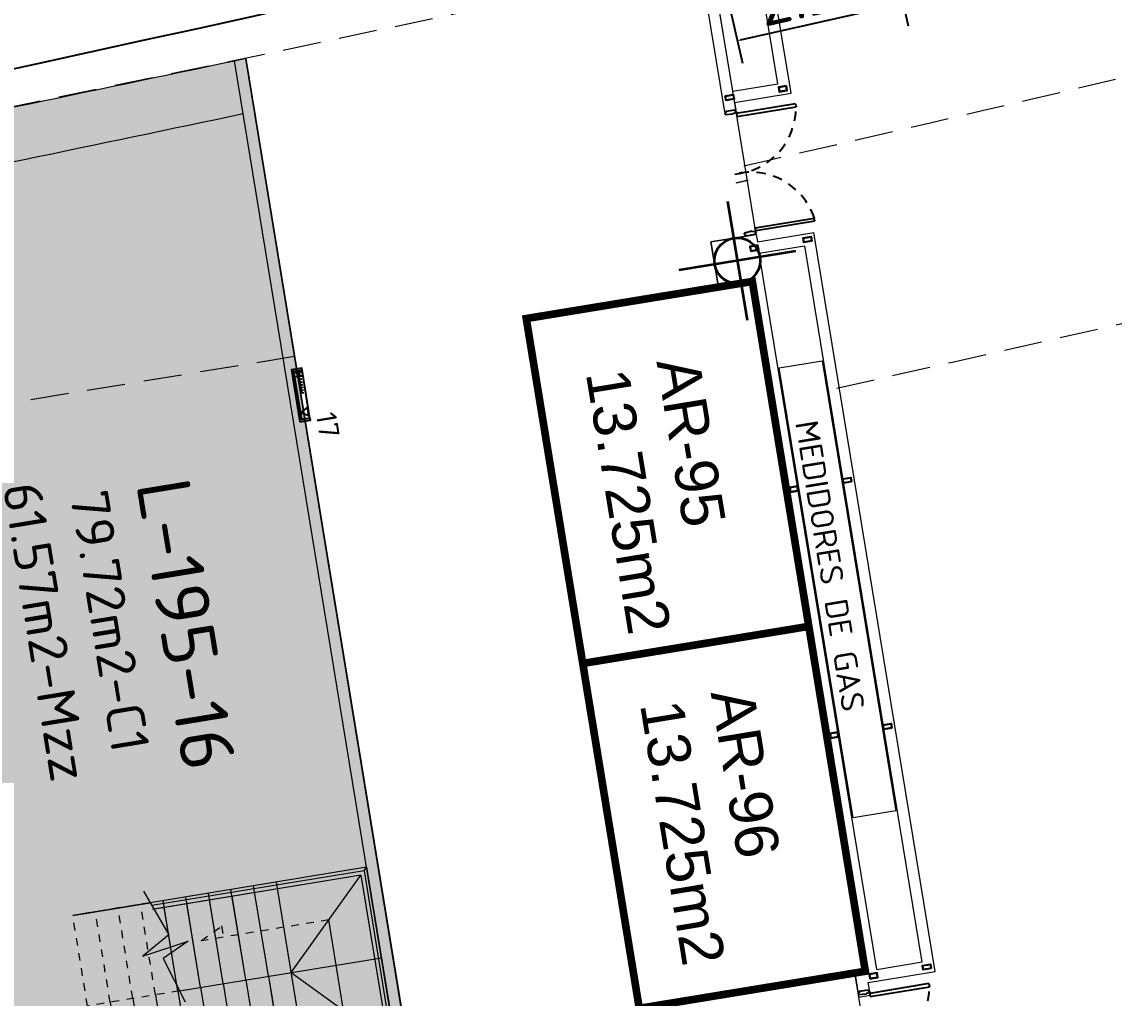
# Model space of a CAD drawing. Header units: metres. Extents: x 2 to 659295185, y -28 to 1124222152.
# Drawn here: x 655622.34 to 655636.64, y 1126412.73 to 1126425.51 of the extents above; entities that cross this region are included whole.
import ezdxf
from ezdxf.enums import TextEntityAlignment as Align

# ---------------------------------------------------------------- set-up
doc = ezdxf.new("R2010")
doc.units = ezdxf.units.M
doc.header["$MEASUREMENT"] = 0
for name, pattern in [('CCSM_C1_CUERPO CK$0$DASHED', [0.75, 0.5, -0.25]), ('CCSM_C1_CUERPO EL$0$CONTINUA', [0]), ('CCSM_C1_CUERPO EL$0$DASHED', [0.75, 0.5, -0.25]), ('CCSM_C1_CUERPO EL$0$HIDDEN2', [0.1875, 0.125, -0.0625]), ('CCSM_XREF ESTRUCTURA15$0$DASHED', [0.75, 0.5, -0.25]), ('CCSM_XREF ESTRUCTURA15$0$RAYITAS', [0.375, 0.25, -0.125]), ('DASHDOT', [1, 0.5, -0.25, 0, -0.25]), ('DASHED', [0.75, 0.5, -0.25]), ('HIDDEN', [0.375, 0.25, -0.125])]:
    doc.linetypes.add(name, pattern=pattern)
doc.layers.get('0').update_dxf_attribs({"linetype": 'CONTINUOUS'})
for name, color, linetype in [('CCSM_C1_CUERPO CK$0$A-EQUIPOS', 9, 'CONTINUOUS'), ('CCSM_C1_CUERPO CK$0$A-TEXTOS AREAS', 9, 'CONTINUOUS'), ('CCSM_C1_CUERPO CK$0$A-VISTA 4', 8, 'CONTINUOUS'), ('CCSM_C1_CUERPO EL$0$A-AREAS COMERCIALES', 151, 'CONTINUOUS'), ('CCSM_C1_CUERPO EL$0$A-EQUIPOS', 9, 'CONTINUOUS'), ('CCSM_C1_CUERPO EL$0$A-LOCAL ID', 7, 'CONTINUOUS'), ('CCSM_C1_CUERPO EL$0$A-PARED', 2, 'CCSM_C1_CUERPO EL$0$CONTINUA'), ('CCSM_C1_CUERPO EL$0$A-PROYECCIONES', 5, 'CCSM_C1_CUERPO EL$0$DASHED'), ('CCSM_C1_CUERPO EL$0$A-PUERTA', 5, 'CCSM_C1_CUERPO EL$0$CONTINUA'), ('CCSM_C1_CUERPO EL$0$A-TEXTOS AREAS', 7, 'CCSM_C1_CUERPO EL$0$CONTINUA'), ('CCSM_C1_CUERPO EL$0$A-VISTA 3', 5, 'CONTINUOUS'), ('CCSM_C1_CUERPO EL$0$ID_AREA EXACTA', 7, 'CONTINUOUS'), ('CCSM_C1_CUERPO EL$0$ID_Nº LOCAL', 7, 'CONTINUOUS'), ('CCSM_C1_CUERPO EL$0$ID_RUBRO', 7, 'CONTINUOUS'), ('CCSM_XREF ESTRUCTURA15$0$A-PROYECTADO', 5, 'CCSM_XREF ESTRUCTURA15$0$RAYITAS'), ('CCSM_XREF ESTRUCTURA15$0$PROYECCION DE TECHO', 212, 'CONTINUOUS'), ('CCSM_XREF KIOSKOSE$0$Kiosco General', 154, 'CONTINUOUS'), ('MESAS DE FERIA', 7, 'CONTINUOUS'), ('Numero de manzana', 6, 'CONTINUOUS')]:
    doc.layers.add(name, color=color, linetype=linetype)
for name, color, linetype, lineweight in [('CCSM_C1_CUERPO EL$0$ENUMERACIÓN DE CAJETIN DE EXTINSIÓN', 8, 'CONTINUOUS', 0), ('CCSM_XREF ESTRUCTURA15$0$E-CE-COLUMNA', 2, 'CONTINUOUS', 35), ('LOCALES ASIGNADOS', 41, 'DASHDOT', 0), ('LOCALES FERIA', 11, 'CONTINUOUS', 0), ('XREF ESCALERAS', 252, 'CONTINUOUS', 0)]:
    doc.layers.add(name, color=color, linetype=linetype, lineweight=lineweight)
doc.styles.add('CCSM_C1_CUERPO CK$0$Standard', font='txt_____.ttf')
doc.styles.add('CCSM_C1_CUERPO EL$0$ROMANS', font='romans__.ttf')
doc.styles.add('CCSM_C1_CUERPO EL$0$Standard', font='txt_____.ttf')
doc.styles.add('CCSM_XREF ESTRUCTURA15$0$ROMANS', font='romans.shx')
doc.styles.add('CCSM_XREF KIOSKOSE$0$Standard', font='txt')
doc.dimstyles.new('CCSM_XREF ESTRUCTURA15$0$PMA 1000', dxfattribs={"dimscale": 0, "dimtxt": 0.6, "dimasz": 0.04, "dimexe": 0.3, "dimexo": 0.05, "dimgap": 0.1, "dimtad": 1, "dimzin": 4, "dimdsep": 46, "dimtxsty": 'CCSM_XREF ESTRUCTURA15$0$ROMANS', "dimcen": 0.1, "dimdle": 0.05, "dimclrd": 8, "dimclre": 8, "dimclrt": 5, "dimadec": 3, "dimazin": 0, "dimtfac": 1, "dimtix": 1, "dimtmove": 2, "dimatfit": 3, "dimfxl": 0.125, "dimtolj": 1, "dimtzin": 0, "dimarcsym": 0})

# ---------------------------------------------------------------- blocks, each defined once
blk = doc.blocks.new('*D2157')
at = {"color": 8, "lineweight": -2, "transparency": 16777216}
for p, q in [((655633.59, 1126427.053), (655633.949, 1126425.453)), ((655631.417, 1126426.566), (655631.776, 1126424.966)), ((655633.845, 1126425.737), (655631.749, 1126425.267))]:
    blk.add_line(p, q, dxfattribs=at)
at = {"color": 8, "lineweight": 0, "transparency": 16777216}
for points in [[(655633.843, 1126425.744), (655633.846, 1126425.731), (655633.884, 1126425.746)], [(655631.748, 1126425.274), (655631.751, 1126425.261), (655631.71, 1126425.258)]]:
    blk.add_solid(points, dxfattribs=at)
at = {"color": 5, "transparency": 16777216, "insert": (655632.709, 1126425.892), "char_height": 0.6, "attachment_point": 5, "rotation": 12.6428, "style": 'CCSM_XREF ESTRUCTURA15$0$ROMANS'}
blk.add_mtext('\\A1;2.23', dxfattribs=at)
blk = doc.blocks.new('CCSM_C1_CUERPO EL$0$P. Doble 180+')
for p, q in [((-0.938, 1.589), (-0.153, 1.589)), ((-0.938, 1.589), (-0.938, 1.549)), ((-0.138, 1.619), (-0.153, 1.619)), ((-0.153, 1.619), (-0.153, 1.594)), ((-0.153, 1.594), (-0.108, 1.594)), ((-0.153, 1.589), (-0.153, 1.549)), ((-0.138, 1.634), (-0.138, 1.619)), ((-0.138, 1.634), (-0.018, 1.634)), ((-0.138, 1.634), (-0.018, 1.634)), ((-0.108, 1.584), (-0.003, 1.595)), ((-0.108, 1.594), (-0.108, 1.584)), ((-0.018, 1.634), (-0.018, 1.619)), ((-0.018, 1.619), (-0.003, 1.619)), ((-0.003, 1.619), (-0.003, 1.594)), ((-0.153, 1.549), (-0.938, 1.549)), ((-0.153, 0.069), (-0.938, 0.069)), ((-0.938, 0.029), (-0.938, 0.069)), ((-0.938, 0.029), (-0.938, 0.069)), ((-0.938, 0.029), (-0.153, 0.029)), ((-0.153, 0.029), (-0.153, 0.069)), ((-0.153, 0.024), (-0.108, 0.024)), ((-0.153, -0.001), (-0.153, 0.024)), ((-0.108, 0.034), (-0.003, 0.024)), ((-0.108, 0.024), (-0.108, 0.034)), ((-0.003, -0.001), (-0.003, 0.024)), ((-0.138, -0.001), (-0.153, -0.001)), ((-0.138, -0.016), (-0.138, -0.001)), ((-0.138, -0.016), (-0.018, -0.016)), ((-0.018, -0.016), (-0.018, -0.001)), ((-0.018, -0.001), (-0.003, -0.001))]:
    blk.add_line(p, q)
at = {"color": 8, "linetype": 'CCSM_C1_CUERPO EL$0$HIDDEN2'}
for centre, radius, start, end in [((-0.069, 1.686), 0.88, 188.9638, 274.317), ((-0.075, -0.06), 0.872, 85.2271, 171.4921)]:
    blk.add_arc(centre, radius, start, end, dxfattribs=at)
blk = doc.blocks.new('CCSM_XREF ESTRUCTURA15$0$CCSM_COLUM REDONDA')
at = {"color": 5}
for p, q in [((0, 0.774), (0, -0.774)), ((-0.789, 0), (0.789, 0))]:
    blk.add_line(p, q, dxfattribs=at)
blk.add_circle((0, 0), 0.3)
blk = doc.blocks.new('*D2167')
at = {"color": 8, "lineweight": -2, "transparency": 16777216}
for p, q in [((655633.59, 1126427.053), (655633.949, 1126425.453)), ((655631.417, 1126426.566), (655631.776, 1126424.966)), ((655633.845, 1126425.737), (655631.749, 1126425.267))]:
    blk.add_line(p, q, dxfattribs=at)
at = {"color": 8, "lineweight": 0, "transparency": 16777216}
for points in [[(655633.843, 1126425.744), (655633.846, 1126425.731), (655633.884, 1126425.746)], [(655631.748, 1126425.274), (655631.751, 1126425.261), (655631.71, 1126425.258)]]:
    blk.add_solid(points, dxfattribs=at)
at = {"color": 5, "transparency": 16777216, "insert": (655632.709, 1126425.892), "char_height": 0.6, "attachment_point": 5, "rotation": 12.6428, "style": 'CCSM_XREF ESTRUCTURA15$0$ROMANS'}
blk.add_mtext('\\A1;2.23', dxfattribs=at)
blk = doc.blocks.new('CCSM_C1_CUERPO EL$0$CAJA DE MANGUERA')
for points in [[(0.444, 0.073), (0.473, -0.106), (0.44, -0.111), (0.417, 0.034), (-0.406, -0.1), (-0.382, -0.246), (-0.415, -0.251), (-0.444, -0.073)], [(0.417, 0.034), (0.44, -0.111), (-0.382, -0.246), (-0.406, -0.1)], [(0.299, 0.008), (0.393, -0.108), (0.246, -0.132)], [(-0.378, -0.123), (-0.288, -0.201), (-0.303, -0.111), (-0.363, -0.214)]]:
    blk.add_lwpolyline(points, close=True)
for points in [[(-0.295, -0.156), (-0.019, -0.111), (-0.012, -0.152)], [(-0.248, -0.149), (-0.241, -0.193)], [(-0.196, -0.14), (-0.189, -0.185)], [(-0.151, -0.133), (-0.144, -0.177)], [(-0.107, -0.125), (-0.1, -0.17)], [(-0.062, -0.118), (-0.055, -0.163)]]:
    blk.add_lwpolyline(points)
blk = doc.blocks.new('STAIRS2')
for p, q in [((655560.082, 1126407.36), (655561.096, 1126407.526)), ((655561.096, 1126407.526), (655560.082, 1126407.36))]:
    blk.add_line(p, q)
at = {"layer": 'XREF ESCALERAS', "linetype": 'HIDDEN', "ltscale": 0.02}
for p, q in [((655560.082, 1126407.36), (655561.096, 1126407.526)), ((655560.698, 1126406.245), (655560.504, 1126407.429)), ((655560.994, 1126406.293), (655560.8, 1126407.477)), ((655561.291, 1126406.342), (655561.096, 1126407.526)), ((655560.402, 1126406.196), (655560.208, 1126407.38))]:
    blk.add_line(p, q, dxfattribs=at)
at = {"layer": 'XREF ESCALERAS'}
for p, q in [((655557.248, 1126406.895), (655560.082, 1126407.36)), ((655557.294, 1126406.862), (655560.073, 1126407.318)), ((655557.294, 1126406.862), (655560.073, 1126407.318)), ((655557.351, 1126406.821), (655560.082, 1126407.268)), ((655557.351, 1126406.821), (655560.063, 1126407.265)), ((655559.623, 1126407.244), (655559.616, 1126407.283)), ((655559.81, 1126406.099), (655559.616, 1126407.283)), ((655560.106, 1126406.148), (655559.912, 1126407.332)), ((655558.735, 1126407.098), (655558.728, 1126407.138)), ((655558.922, 1126405.954), (655558.728, 1126407.138)), ((655559.031, 1126407.147), (655559.024, 1126407.186)), ((655559.218, 1126406.002), (655559.024, 1126407.186)), ((655559.327, 1126407.195), (655559.32, 1126407.235)), ((655559.514, 1126406.051), (655559.32, 1126407.235)), ((655559.514, 1126406.051), (655559.335, 1126407.146)), ((655559.81, 1126406.099), (655559.631, 1126407.194)), ((655560.106, 1126406.148), (655559.927, 1126407.243)), ((655558.432, 1126407.089), (655558.438, 1126407.05)), ((655558.432, 1126407.089), (655558.82, 1126404.721)), ((655559.218, 1126406.002), (655559.039, 1126407.097)), ((655557.248, 1126406.895), (655557.636, 1126404.527)), ((655557.248, 1126406.895), (655557.636, 1126404.527)), ((655557.294, 1126406.862), (655557.248, 1126406.895)), ((655557.294, 1126406.862), (655557.669, 1126404.573)), ((655557.294, 1126406.862), (655557.669, 1126404.573)), ((655557.351, 1126406.821), (655557.71, 1126404.63)), ((655558.626, 1126405.905), (655557.351, 1126406.821)), ((655557.351, 1126406.821), (655557.71, 1126404.63)), ((655558.131, 1126405.216), (655557.937, 1126406.4)), ((655560.994, 1126406.293), (655561.174, 1126405.198)), ((655560.994, 1126406.293), (655561.189, 1126405.109)), ((655561.291, 1126406.342), (655561.485, 1126405.157)), ((655561.291, 1126406.342), (655561.485, 1126405.157)), ((655560.087, 1126406.144), (655557.442, 1126405.711)), ((655560.106, 1126406.148), (655560.286, 1126405.052)), ((655560.106, 1126406.148), (655560.3, 1126404.963)), ((655560.402, 1126406.196), (655560.582, 1126405.101)), ((655560.402, 1126406.196), (655560.596, 1126405.012)), ((655560.698, 1126406.245), (655560.878, 1126405.149)), ((655560.698, 1126406.245), (655560.893, 1126405.06)), ((655559.218, 1126406.002), (655559.398, 1126404.907)), ((655559.218, 1126406.002), (655559.412, 1126404.818)), ((655559.514, 1126406.051), (655559.694, 1126404.955)), ((655559.514, 1126406.051), (655559.708, 1126404.866)), ((655559.81, 1126406.099), (655559.99, 1126405.004)), ((655559.81, 1126406.099), (655560.004, 1126404.915)), ((655558.626, 1126405.905), (655557.71, 1126404.63)), ((655558.922, 1126405.954), (655559.102, 1126404.858)), ((655558.922, 1126405.954), (655559.116, 1126404.769)), ((655561.388, 1126405.75), (655558.131, 1126405.216)), ((655557.636, 1126404.527), (655561.485, 1126405.157)), ((655557.636, 1126404.527), (655561.485, 1126405.157)), ((655557.669, 1126404.573), (655561.387, 1126405.182)), ((655557.669, 1126404.573), (655561.387, 1126405.182)), ((655557.71, 1126404.63), (655561.381, 1126405.232)), ((655557.71, 1126404.63), (655561.381, 1126405.232)), ((655561.182, 1126405.149), (655561.189, 1126405.109)), ((655560.294, 1126405.003), (655560.3, 1126404.963)), ((655560.59, 1126405.052), (655560.596, 1126405.012)), ((655560.886, 1126405.1), (655560.893, 1126405.06)), ((655559.406, 1126404.857), (655559.412, 1126404.818)), ((655559.702, 1126404.906), (655559.708, 1126404.866)), ((655559.998, 1126404.954), (655560.004, 1126404.915)), ((655558.814, 1126404.76), (655558.82, 1126404.721)), ((655559.11, 1126404.809), (655559.116, 1126404.769)), ((655557.669, 1126404.573), (655557.636, 1126404.527))]:
    blk.add_line(p, q, dxfattribs=at)
at = {"layer": 'XREF ESCALERAS', "linetype": 'CCSM_C1_CUERPO CK$0$DASHED', "ltscale": 0.02}
for p, q in [((655559.608, 1126406.674), (655559.292, 1126406.773)), ((655559.292, 1126406.773), (655559.319, 1126406.627)), ((655557.937, 1126406.4), (655559.608, 1126406.674)), ((655560.087, 1126406.144), (655561.291, 1126406.342)), ((655560.087, 1126406.144), (655561.291, 1126406.342))]:
    blk.add_line(p, q, dxfattribs=at)
at = {"layer": 'XREF ESCALERAS'}
blk.add_lwpolyline([(655560.116, 1126407.531), (655559.986, 1126406.882), (655560.398, 1126406.729), (655559.773, 1126406.724), (655560.154, 1126406.613), (655560.064, 1126405.983)], dxfattribs=at)
blk.add_lwpolyline([(655560.116, 1126407.531), (655559.986, 1126406.882), (655560.398, 1126406.729), (655559.773, 1126406.724), (655560.154, 1126406.613), (655560.064, 1126405.983)], dxfattribs=at)
at = {"layer": 'XREF ESCALERAS', "linetype": 'CCSM_C1_CUERPO CK$0$DASHED', "ltscale": 0.02}
blk.add_lwpolyline([(655557.937, 1126406.4), (655559.608, 1126406.674), (655559.292, 1126406.773), (655559.319, 1126406.627)], dxfattribs=at)
at = {"layer": 'XREF ESCALERAS'}
blk.add_circle((655561.388, 1126405.75), 0.0332, dxfattribs=at)
blk.add_arc((655561.38, 1126405.206), 0.0253, 287.3371, 88.5915, dxfattribs=at)
blk.add_arc((655561.38, 1126405.206), 0.0253, 287.3371, 88.5915, dxfattribs=at)
blk = doc.blocks.new('CCSM_C1_CUERPO EL$0$IDENT LOCAL')
at = {"style": 'CCSM_C1_CUERPO EL$0$ROMANS'}
for tag, height, p in [('NºLOCAL', 0.7, (0.201, 1.671)), ('AREA-EXACTA', 0.5, (0, 0.85)), ('RUBRO', 0.35, (0, 0)), ('USO', 0.35, (0, -0.85))]:
    blk.add_attdef(tag, text='', height=height, dxfattribs=at).set_placement(p, align=Align.BOTTOM_CENTER)

msp = doc.modelspace()

# ---------------------------------------------------------------- hatches: boundary and pattern name
at = {"layer": 'LOCALES ASIGNADOS'}
h = msp.add_hatch(color=256, dxfattribs=at)
edge = h.paths.add_edge_path()
edge.add_arc((219491.1056, 1054914.3756), 441878.9229, 9.308049718, 9.309563548, ccw=False)
edge.add_line((655551.8097, 1126384.9626), (655564.5398, 1126387.0492))
edge.add_line((655564.5398, 1126387.0492), (655562.5867, 1126398.9652))
edge.add_line((655562.5867, 1126398.9652), (655552.3922, 1126397.2942))
edge.add_line((655552.3922, 1126397.2942), (655552.4569, 1126396.8995))
edge.add_line((655552.4569, 1126396.8995), (655549.9212, 1126396.4839))
at = {"layer": 'LOCALES FERIA'}
msp.add_hatch(color=11, dxfattribs=at).paths.add_polyline_path([(655625.2716, 1126425.0274), (655619.3184, 1126423.7895), (655621.4206, 1126410.9645), (655627.4156, 1126411.9472)])

# ---------------------------------------------------------------- linework, layer by layer
for points in [[(655632.3541, 1126424.6687), (655632.2493, 1126424.6514), (655632.2591, 1126424.5917), (655632.364, 1126424.6091), (655632.3542, 1126424.6687)], [(655632.3541, 1126424.6687), (655632.2493, 1126424.6514), (655632.2591, 1126424.5917), (655632.364, 1126424.6091), (655632.3542, 1126424.6687)], [(655631.5523, 1126424.5373), (655631.6572, 1126424.5543), (655631.667, 1126424.4947), (655631.562, 1126424.4776), (655631.5523, 1126424.5372)], [(655631.5523, 1126424.5373), (655631.6572, 1126424.5543), (655631.667, 1126424.4947), (655631.562, 1126424.4776), (655631.5523, 1126424.5372)], [(655631.8856, 1126422.504), (655631.9904, 1126422.5213), (655631.9806, 1126422.581), (655631.8757, 1126422.5636), (655631.8855, 1126422.504)], [(655631.8856, 1126422.504), (655631.9904, 1126422.5213), (655631.9806, 1126422.581), (655631.8757, 1126422.5636), (655631.8855, 1126422.504)], [(655632.6874, 1126422.6354), (655632.5825, 1126422.6184), (655632.5727, 1126422.678), (655632.6777, 1126422.6951), (655632.6874, 1126422.6355)], [(655632.6874, 1126422.6354), (655632.5825, 1126422.6184), (655632.5727, 1126422.678), (655632.6777, 1126422.6951), (655632.6874, 1126422.6355)], [(655632.4023, 1126419.3514), (655632.5072, 1126419.3687), (655632.4974, 1126419.4284), (655632.3925, 1126419.411), (655632.4023, 1126419.3514)], [(655632.4023, 1126419.3514), (655632.5072, 1126419.3687), (655632.4974, 1126419.4284), (655632.3925, 1126419.411), (655632.4023, 1126419.3514)], [(655633.2041, 1126419.4828), (655633.0992, 1126419.4658), (655633.0895, 1126419.5255), (655633.1944, 1126419.5425), (655633.2042, 1126419.4829)], [(655633.2041, 1126419.4828), (655633.0992, 1126419.4658), (655633.0895, 1126419.5255), (655633.1944, 1126419.5425), (655633.2042, 1126419.4829)], [(655633.7323, 1126416.2606), (655633.6274, 1126416.2436), (655633.6176, 1126416.3033), (655633.7226, 1126416.3203), (655633.7323, 1126416.2607)], [(655633.7323, 1126416.2606), (655633.6274, 1126416.2436), (655633.6176, 1126416.3033), (655633.7226, 1126416.3203), (655633.7323, 1126416.2607)], [(655632.9305, 1126416.1292), (655633.0353, 1126416.1465), (655633.0255, 1126416.2062), (655632.9206, 1126416.1889), (655632.9304, 1126416.1293)], [(655632.9305, 1126416.1292), (655633.0353, 1126416.1465), (655633.0255, 1126416.2062), (655632.9206, 1126416.1889), (655632.9304, 1126416.1293)], [(655634.2483, 1126413.1124), (655634.1434, 1126413.0954), (655634.1336, 1126413.155), (655634.2386, 1126413.1721), (655634.2483, 1126413.1125)], [(655634.2483, 1126413.1124), (655634.1434, 1126413.0954), (655634.1336, 1126413.155), (655634.2386, 1126413.1721), (655634.2483, 1126413.1125)], [(655633.4465, 1126412.981), (655633.5513, 1126412.9983), (655633.5415, 1126413.058), (655633.4366, 1126413.0406), (655633.4464, 1126412.981)], [(655633.4465, 1126412.981), (655633.5513, 1126412.9983), (655633.5415, 1126413.058), (655633.4366, 1126413.0406), (655633.4464, 1126412.981)]]:
    msp.add_lwpolyline(points)
for points in [[(655632.3509, 1126424.6641), (655632.2539, 1126424.6481), (655632.2624, 1126424.5963), (655632.3594, 1126424.6124)], [(655632.3509, 1126424.6641), (655632.2539, 1126424.6481), (655632.2624, 1126424.5963), (655632.3594, 1126424.6124)], [(655631.5568, 1126424.534), (655631.6539, 1126424.5498), (655631.6624, 1126424.498), (655631.5653, 1126424.4822)], [(655631.5568, 1126424.534), (655631.6539, 1126424.5498), (655631.6624, 1126424.498), (655631.5653, 1126424.4822)], [(655631.8888, 1126422.5086), (655631.9858, 1126422.5246), (655631.9773, 1126422.5764), (655631.8803, 1126422.5603)], [(655631.8888, 1126422.5086), (655631.9858, 1126422.5246), (655631.9773, 1126422.5764), (655631.8803, 1126422.5603)], [(655632.6828, 1126422.6387), (655632.5858, 1126422.623), (655632.5773, 1126422.6747), (655632.6744, 1126422.6905)], [(655632.6828, 1126422.6387), (655632.5858, 1126422.623), (655632.5773, 1126422.6747), (655632.6744, 1126422.6905)], [(655632.4056, 1126419.356), (655632.5026, 1126419.372), (655632.4941, 1126419.4238), (655632.397, 1126419.4078)], [(655632.4056, 1126419.356), (655632.5026, 1126419.372), (655632.4941, 1126419.4238), (655632.397, 1126419.4078)], [(655633.1996, 1126419.4861), (655633.1025, 1126419.4704), (655633.0941, 1126419.5222), (655633.1911, 1126419.5379)], [(655633.1996, 1126419.4861), (655633.1025, 1126419.4704), (655633.0941, 1126419.5222), (655633.1911, 1126419.5379)], [(655633.7277, 1126416.2639), (655633.6307, 1126416.2482), (655633.6222, 1126416.3), (655633.7193, 1126416.3157)], [(655633.7277, 1126416.2639), (655633.6307, 1126416.2482), (655633.6222, 1126416.3), (655633.7193, 1126416.3157)], [(655632.9337, 1126416.1338), (655633.0307, 1126416.1498), (655633.0222, 1126416.2016), (655632.9252, 1126416.1856)], [(655632.9337, 1126416.1338), (655633.0307, 1126416.1498), (655633.0222, 1126416.2016), (655632.9252, 1126416.1856)], [(655634.2437, 1126413.1157), (655634.1467, 1126413.1), (655634.1382, 1126413.1517), (655634.2353, 1126413.1675)], [(655634.2437, 1126413.1157), (655634.1467, 1126413.1), (655634.1382, 1126413.1517), (655634.2353, 1126413.1675)], [(655633.4497, 1126412.9856), (655633.5467, 1126413.0016), (655633.5382, 1126413.0534), (655633.4412, 1126413.0373)], [(655633.4497, 1126412.9856), (655633.5467, 1126413.0016), (655633.5382, 1126413.0534), (655633.4412, 1126413.0373)]]:
    msp.add_lwpolyline(points, close=True)
at = {"layer": 'CCSM_C1_CUERPO CK$0$A-EQUIPOS', "lineweight": 5, "elevation": -0.0005}
msp.add_lwpolyline([(655632.2594, 1126420.9762), (655632.8215, 1126421.0684), (655633.7871, 1126415.1773), (655633.2269, 1126415.0855)], close=True, dxfattribs=at)
at = {"layer": 'CCSM_C1_CUERPO CK$0$A-VISTA 4', "lineweight": 5}
for radius, start, end in [(1196.2927, 278.1177294, 282.1897732), (1201.9927, 281.6040599, 281.8831695)]:
    msp.add_arc((655377.7276, 1127600.5384), radius, start, end, dxfattribs=at)
at = {"layer": 'CCSM_C1_CUERPO EL$0$A-AREAS COMERCIALES', "lineweight": 5}
for points in [[(655538.5815, 1126465.4833), (655549.4499, 1126399.168), (655625.7204, 1126411.6693), (655626.1491, 1126409.0542), (655612.2276, 1126406.7724), (655613.93, 1126396.3859), (655625.6975, 1126398.3146), (655626.2141, 1126395.1693), (655630.0694, 1126395.8012), (655629.5227, 1126399.1363), (655629.4985, 1126399.2843), (655632.4765, 1126399.772), (655630.7242, 1126410.4628), (655633.5963, 1126410.9336), (655633.2485, 1126413.0552), (655630.4258, 1126412.5926), (655628.9458, 1126421.6221), (655631.4622, 1126422.0345), (655631.3651, 1126422.6266), (655631.9572, 1126422.7237), (655631.6499, 1126424.5986), (655631.4088, 1126426.07)], [(655625.2716, 1126425.0274), (655627.4156, 1126411.9472)]]:
    msp.add_lwpolyline(points, dxfattribs=at)
at = {"layer": 'CCSM_C1_CUERPO EL$0$A-EQUIPOS', "lineweight": 5, "elevation": -0.0005}
msp.add_lwpolyline([(655632.2594, 1126420.9762), (655632.8215, 1126421.0684), (655633.7871, 1126415.1773), (655633.2269, 1126415.0855)], close=True, dxfattribs=at)
at = {"layer": 'CCSM_C1_CUERPO EL$0$A-PARED', "lineweight": 5}
for p, q in [((655631.6499, 1126424.5986), (655632.242, 1126424.6956)), ((655631.6742, 1126424.4507), (655632.4142, 1126424.5719)), ((655631.824, 1126422.7019), (655631.3651, 1126422.6266)), ((655631.9734, 1126422.625), (655632.7135, 1126422.7463)), ((655634.3018, 1126413.0759), (655632.7135, 1126422.7463)), ((655631.3651, 1126422.6266), (655631.4622, 1126422.0345)), ((655631.9977, 1126422.4771), (655632.5898, 1126422.5741)), ((655632.5898, 1126422.5741), (655634.1264, 1126413.1991)), ((655633.5371, 1126413.1026), (655631.9977, 1126422.4771)), ((655631.9063, 1126422.1073), (655631.4622, 1126422.0345)), ((655633.3863, 1126413.0778), (655631.9063, 1126422.1073)), ((655627.4156, 1126411.9472), (655625.8628, 1126421.4208)), ((655633.5371, 1126413.1026), (655634.1295, 1126413.1996)), ((655633.2485, 1126413.0552), (655633.3863, 1126413.0778)), ((655633.2485, 1126413.0552), (655633.3011, 1126412.7345)), ((655633.5586, 1126412.9541), (655634.3018, 1126413.0759)), ((655633.4208, 1126412.9315), (655633.5586, 1126412.9541)), ((655633.4208, 1126412.9315), (655633.4491, 1126412.7588)), ((655633.4491, 1126412.7588), (655633.3011, 1126412.7345))]:
    msp.add_line(p, q, dxfattribs=at)
for points in [[(655631.2377, 1126426.186), (655631.5423, 1126424.3277)], [(655632.242, 1126424.6956), (655631.9938, 1126426.2102)], [(655632.4142, 1126424.5719), (655632.1501, 1126426.1834)], [(655631.6499, 1126424.5986), (655631.4073, 1126426.0792)], [(655627.2433, 1126412.0709), (655625.1247, 1126424.9965)], [(655627.3913, 1126412.0952), (655625.2727, 1126425.0208)], [(655631.6742, 1126424.4507), (655631.6904, 1126424.352), (655631.5423, 1126424.3277)], [(655631.9572, 1126422.7237), (655631.8092, 1126422.6994)], [(655631.9572, 1126422.7237), (655631.9734, 1126422.625)]]:
    msp.add_lwpolyline(points, dxfattribs=at)
at = {"layer": 'CCSM_C1_CUERPO EL$0$A-PARED', "color": 3, "lineweight": 5}
msp.add_lwpolyline([(655625.8628, 1126421.4208), (655625.2716, 1126425.0274)], dxfattribs=at)
msp.add_arc((655377.7276, 1127600.5384), 1201.2927, 281.8846708, 281.8918324, dxfattribs=at)
at = {"layer": 'CCSM_C1_CUERPO EL$0$A-PROYECCIONES', "lineweight": 5}
msp.add_lwpolyline([(655421.1065, 1126403.1157, 0.0062103), (655452.1715, 1126404.6309, 0.0092237), (655503.3398, 1126408.847, 0.0058318), (655535.1153, 1126412.626), (655535.6132, 1126409.5887, 0.0194724), (655631.4645, 1126426.348, 0.0707147)], format="xyb", dxfattribs=at)
msp.add_lwpolyline([(655625.9113, 1126421.1247), (655619.9163, 1126420.1421), (655608.0743, 1126418.2011), (655596.2323, 1126416.2601), (655584.3904, 1126414.3191), (655560.9531, 1126410.4776)], dxfattribs=at)
at = {"layer": 'CCSM_C1_CUERPO EL$0$A-VISTA 3', "lineweight": 5}
msp.add_arc((655377.7276, 1127600.5383), 1201.2926, 281.605398, 281.8846708, dxfattribs=at)
at = {"layer": 'CCSM_XREF ESTRUCTURA15$0$A-PROYECTADO', "lineweight": 5}
msp.add_lwpolyline([(655631.6965, 1126423.3994, 0.0000445), (655631.8508, 1126423.4349, 0.0000445)], format="xyb", dxfattribs=at)
msp.add_lwpolyline([(655631.6965, 1126423.3994, 0.0000445), (655631.8508, 1126423.4349, 0.0000445)], format="xyb", dxfattribs=at)
at = {"layer": 'CCSM_XREF ESTRUCTURA15$0$PROYECCION DE TECHO', "color": 8, "linetype": 'CCSM_XREF ESTRUCTURA15$0$DASHED', "lineweight": 5}
msp.add_lwpolyline([(655631.7932, 1126423.6207, 0.0016088), (655637.3729, 1126424.9224), (655630.1245, 1126469.1447, 0.0016707), (655624.2019, 1126468.5753)], format="xyb", dxfattribs=at)
msp.add_arc((655425.7051, 1127344.8017, -4.525), 947.0586, 282.6442007, 283.4038728, dxfattribs=at)
at = {"layer": 'CCSM_XREF KIOSKOSE$0$Kiosco General', "linetype": 'DASHED', "lineweight": 5, "const_width": 0.1}
msp.add_lwpolyline([(655630.4258, 1126412.5926), (655633.3863, 1126413.0778), (655631.9063, 1126422.1073), (655628.9458, 1126421.6221)], close=True, dxfattribs=at)
msp.add_lwpolyline([(655632.6463, 1126417.5926), (655629.6858, 1126417.1073)], dxfattribs=at)
at = {"layer": 'MESAS DE FERIA'}
msp.add_arc((655435.616, 1127281.3346), 876.538, 277.3238872, 283.2378814, dxfattribs=at)
at = {"layer": 'Numero de manzana', "lineweight": -2}
msp.add_circle((655575.4972, 1126468.5723), 47.2457, dxfattribs=at)

# ---------------------------------------------------------------- block references
at = {"layer": 'CCSM_C1_CUERPO EL$0$A-EQUIPOS', "lineweight": 5, "xscale": -0.766719046726367, "yscale": 0.7667190465144813, "zscale": 0.7667190465888243, "rotation": 108.6169532252569}
msp.add_blockref('CCSM_C1_CUERPO EL$0$CAJA DE MANGUERA', (655625.9253, 1126420.6102), dxfattribs=at)
at = {"layer": 'CCSM_C1_CUERPO EL$0$A-LOCAL ID', "lineweight": 5}
ref = msp.add_blockref('CCSM_C1_CUERPO EL$0$IDENT LOCAL', (655622.2576, 1126417.4575), dxfattribs=dict(at, rotation=279.3084512864317))
ref.add_attrib('AREA-EXACTA', '79.72m2-C1', dxfattribs={"layer": 'CCSM_C1_CUERPO EL$0$ID_AREA EXACTA', "height": 0.5, "rotation": 279.30845, "style": 'CCSM_C1_CUERPO EL$0$ROMANS'}).set_placement((655623.0964, 1126417.595), align=Align.BOTTOM_CENTER)
ref.add_attrib('RUBRO', '61.57m2-Mzz', dxfattribs={"layer": 'CCSM_C1_CUERPO EL$0$ID_RUBRO', "height": 0.5, "rotation": 279.30845, "style": 'CCSM_C1_CUERPO EL$0$ROMANS'}).set_placement((655622.2576, 1126417.4575), align=Align.BOTTOM_CENTER)
ref.add_attrib('NºLOCAL', 'L-195-16', dxfattribs={"layer": 'CCSM_C1_CUERPO EL$0$ID_Nº LOCAL', "height": 0.7, "rotation": 279.30845, "style": 'CCSM_C1_CUERPO EL$0$ROMANS'}).set_placement((655623.9393, 1126417.529), align=Align.BOTTOM_CENTER)
at = {"layer": 'CCSM_C1_CUERPO EL$0$A-PUERTA', "lineweight": 5, "rotation": 189.3084512403557}
for p in [(655631.5423, 1126424.3116), (655633.2889, 1126412.7925)]:
    msp.add_blockref('CCSM_C1_CUERPO EL$0$P. Doble 180+', p, dxfattribs=at)
at = {"layer": 'CCSM_XREF ESTRUCTURA15$0$E-CE-COLUMNA', "lineweight": 5, "rotation": 279.3084512732672}
msp.add_blockref('CCSM_XREF ESTRUCTURA15$0$CCSM_COLUM REDONDA', (655631.7097, 1126422.3791), dxfattribs=at)
at = {"layer": 'XREF ESCALERAS', "xscale": -1, "rotation": 18.61690262468385}
msp.add_blockref('STAIRS2', (1636474.4843, 268226.9734), dxfattribs=at)

# ---------------------------------------------------------------- texts
at = {"layer": 'CCSM_C1_CUERPO CK$0$A-TEXTOS AREAS', "lineweight": 5, "insert": (655632.761, 1126420.3093, -0.0005), "char_height": 0.3, "width": 6.624364, "attachment_point": 1, "rotation": 279.30779, "style": 'CCSM_C1_CUERPO CK$0$Standard'}
msp.add_mtext('{\\Fromans|c0;MEDIDORES DE GAS}', dxfattribs=at)
at = {"layer": 'CCSM_C1_CUERPO EL$0$A-TEXTOS AREAS', "lineweight": 5, "insert": (655632.761, 1126420.3093, -0.0005), "char_height": 0.3, "width": 6.624364, "attachment_point": 1, "rotation": 279.30779, "style": 'CCSM_C1_CUERPO EL$0$Standard'}
msp.add_mtext('{\\Fromans|c0;MEDIDORES DE GAS}', dxfattribs=at)
at = {"layer": 'CCSM_C1_CUERPO EL$0$ENUMERACIÓN DE CAJETIN DE EXTINSIÓN', "lineweight": 5, "insert": (655626.4515, 1126420.4139), "char_height": 0.26688, "width": 0.015658, "attachment_point": 1, "rotation": 279.2592, "style": 'CCSM_C1_CUERPO EL$0$ROMANS'}
msp.add_mtext('17', dxfattribs=at)
at = {"layer": 'CCSM_XREF KIOSKOSE$0$Kiosco General', "lineweight": 5, "char_height": 0.225, "attachment_point": 1, "rotation": 279.308, "style": 'CCSM_XREF KIOSKOSE$0$Standard'}
for s, insert in [('\\pt2.6001;{\\fArial|b0|i0|c0|p34;\\H2.5x;AR-95\\P13.725m2}', (655631.2048, 1126421.1502)), ('\\pt2.6001;{\\fArial|b0|i0|c0|p34;\\H2.5x;AR-96\\P13.725m2}', (655631.9153, 1126416.8153))]:
    msp.add_mtext_dynamic_manual_height_columns(s, width=7.561207, gutter_width=1, heights=[0], dxfattribs=dict(at, insert=insert))

# ---------------------------------------------------------------- dimensions: what is measured, and where the dimension line sits
at = {"color": 30}
for picture in ['*D2157', '*D2167']:
    dim = msp.add_aligned_dim(p1=(655633.5795, 1126427.1021, -0.0005), p2=(655631.4061, 1126426.6146, -0.0005), distance=1.3899, dimstyle='CCSM_XREF ESTRUCTURA15$0$PMA 1000', override={"dimscale": 1}, dxfattribs=at)
    dim.commit()
    dim.dimension.update_dxf_attribs({"geometry": picture, "text_midpoint": (655632.7094, 1126425.8924)})

doc.saveas('drawing.dxf')
